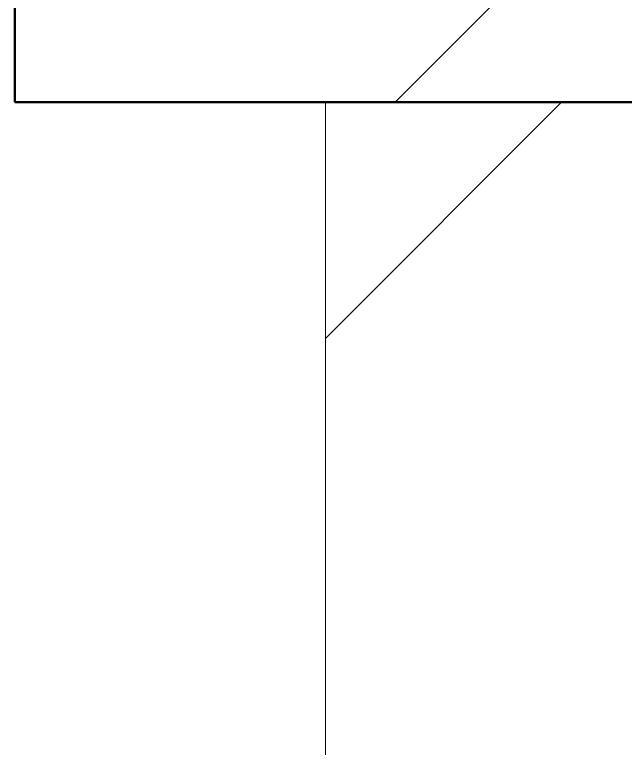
# Model space of a CAD drawing. Header units: millimetres. Extents: x -17017 to 628417, y -109036 to 199237.
# Drawn here: x 337120.7 to 337219, y -81386.4 to -81268.3 of the extents above; entities that cross this region are included whole.
import ezdxf

# ---------------------------------------------------------------- set-up
doc = ezdxf.new("R2010")
doc.units = ezdxf.units.MM
for name, color, linetype, lineweight in [('A-WALL-____-PATT-1', 7, 'Continuous', 9), ('A-WALL-FNSH-MCUT-1', 7, 'Continuous', 9), ('S-COLS-____-MCUT', 7, 'Continuous', 50), ('S-COLS-____-OTLN', 7, 'Continuous', 9)]:
    doc.layers.add(name, color=color, linetype=linetype, lineweight=lineweight)

# ---------------------------------------------------------------- blocks, each defined once
blk = doc.blocks.new('BSC_Колонна _Прямоугольная - 500х500-V67-АР1_План отверстий 3 этажа в осях 1-64_А-ГГ')
at = {"layer": 'S-COLS-____-OTLN'}
h = blk.add_hatch(dxfattribs=at)
h.set_pattern_fill('FP_104', color=256, style=0, pattern_type=2)
h.set_pattern_definition([(45, (-53600, -5831.04), (-114.04925, 114.04925), []), (45, (-53485.95, -5831.04), (-114.04925, 114.04925), [201.613, -40.323, 3.353, -36.97])])
h.paths.add_polyline_path([(-250, -250), (250, -250), (250, 250), (-250, 250)], flags=0)
at = {"layer": 'S-COLS-____-MCUT'}
for p, q in [((-250, 250), (-250, -250)), ((-250, -250), (250, -250))]:
    blk.add_line(p, q, dxfattribs=at)

msp = doc.modelspace()

# ---------------------------------------------------------------- hatches: boundary and pattern name
at = {"layer": 'A-WALL-____-PATT-1'}
h = msp.add_hatch(dxfattribs=at)
h.set_pattern_fill('FP_4', color=256, style=0, pattern_type=2)
h.set_pattern_definition([(45, (283770.71, -86863.46), (-84.85281, 84.85281), [])])
h.paths.add_polyline_path([(337270.71, -81632.41), (337270.71, -81282.41), (337170.71, -81282.41), (337170.71, -81632.41)], flags=0)

# ---------------------------------------------------------------- linework, layer by layer
at = {"layer": 'A-WALL-FNSH-MCUT-1'}
msp.add_line((337170.71, -81282.41), (337170.71, -81632.41), dxfattribs=at)

# ---------------------------------------------------------------- block references
at = {"layer": 'S-COLS-____-OTLN'}
msp.add_blockref('BSC_Колонна _Прямоугольная - 500х500-V67-АР1_План отверстий 3 этажа в осях 1-64_А-ГГ', (337370.71, -81032.41), dxfattribs=at)

doc.saveas('drawing.dxf')
